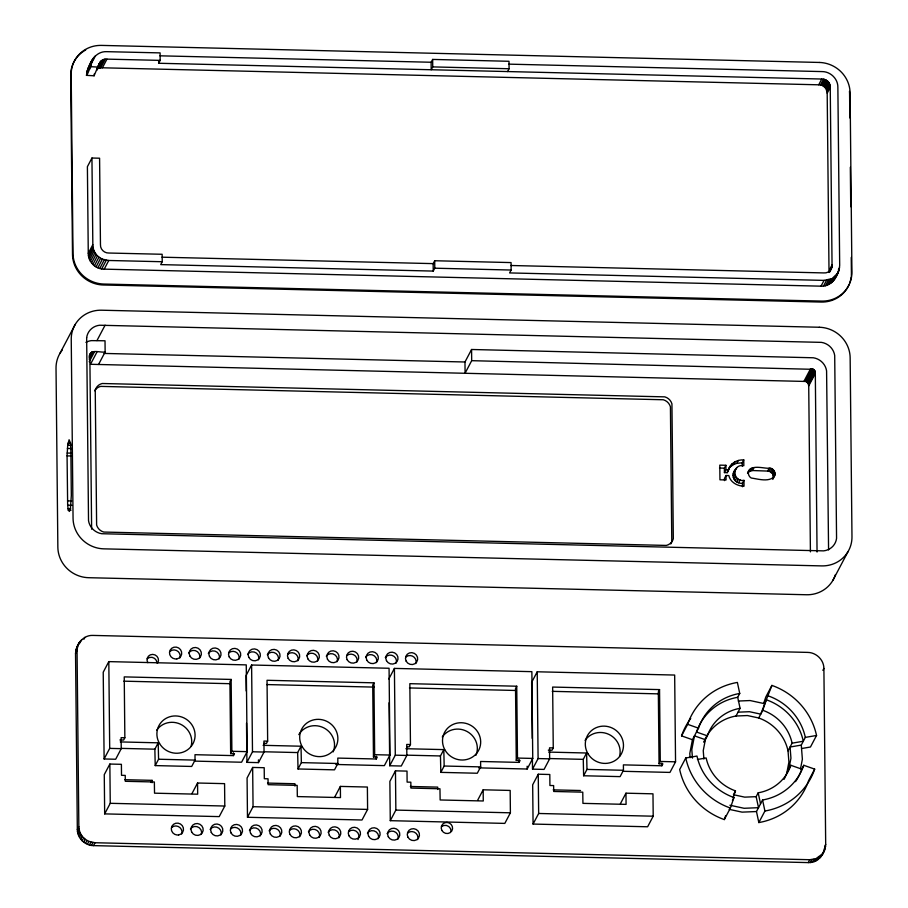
<?xml version="1.0" encoding="UTF-8"?>
<svg xmlns="http://www.w3.org/2000/svg" width="908" height="908" viewBox="0 0 908 908"><rect width="100%" height="100%" fill="white"/><g stroke="black" fill="none" stroke-linecap="round" stroke-linejoin="round"><path stroke-width="1.36" d="M67.067 455.884L67.703 445.204L69.087 439.756L70.404 442.729L70.847 448.711L71.323 495.473L70.495 507.572L69.439 511.465L68.27 510.16L67.657 505.166L67.067 455.884L71.233 455.986M510.932 265.499L823.738 272.922C828.255 273.467 832.523 269.517 832.046 264.932L830.241 87.418C830.559 82.787 826.348 78.769 821.763 79.03L158.662 63.265L160.16 60.382L160.103 52.891L106.622 51.665C94.262 51.132 88.031 65.047 86.464 75.353L94.103 75.784L94.194 74.081M86.464 75.353C90.652 70.472 88.678 62.981 93.887 58.68L90.845 64.445M89.506 69.587C91.969 65.83 90.698 60.666 94.092 57.227M94.103 75.784L97.235 68.316M97.145 70.007C98.529 65.297 100.311 58.237 106.951 59.134L160.16 60.382M75.534 653.578C75.977 644.555 83.105 634.874 92.934 635.418L807.7 652.398C816.19 652.455 823.908 659.855 823.896 668.436L825.69 844.429C825.247 853.463 818.119 863.145 808.29 862.6L93.524 845.62C85.023 845.564 77.305 838.163 77.328 829.583L75.534 653.578C77.997 649.833 76.896 644.68 80.267 641.241M817.052 552.03L815.316 373.426L814.953 371.156L813.341 369.34L471.683 360.68L465.089 373.188L464.975 361.997L471.57 349.489L813.33 357.775A15.379 14.744 27.8 0 1 826.586 370.895L828.573 549.919M837.687 273.24L832.171 278.563L824.067 280.39L509.592 272.922L511.125 270.039L511.056 262.582L434.705 260.744L434.773 268.201L433.241 271.083L160.716 264.614L162.226 261.731L162.146 254.274L108.926 253.026C104.352 253.287 100.141 249.269 100.459 244.638L99.585 158.208L91.946 158.026L87.395 166.675L88.269 253.355C88.042 261.89 95.76 269.279 104.204 269.143L821.025 286.168C832.08 286.837 839.049 275.135 839.684 265.363L837.868 87.361C838.095 78.826 830.389 71.437 821.944 71.584L508.877 64.15M773.332 478.073L772.719 473.817L769.212 471.127L752.46 470.537L749.599 471.218L747.522 473.216C750.644 463.273 763.503 469.027 770.733 468.244C774.172 469.13 776.17 473.409 774.297 476.518C768.758 482.432 758.248 478.981 751.222 478.017C748.612 476.53 747.488 472.954 749.043 470.333M732.279 463.636L728.613 469.141C730.872 462.944 737.341 459.527 743.765 459.902L743.822 465.713C731.791 463.534 732.268 482.205 743.97 480.366L744.027 486.177C737.41 486.177 730.395 482.341 728.806 475.565L726.014 475.508L726.06 479.946L719.953 479.799L719.794 465.134L725.901 465.282L724.38 468.165L724.425 472.614L727.229 472.682L728.171 470.174M727.229 472.682L730.134 466.258M743.97 480.366L742.449 483.26C734.663 484.259 730.021 474.861 735.48 469.288M692.441 739.714L681.556 735.877L687.64 724.323A67.408 64.661 27.8 0 1 737.375 682.43L739.736 693.451A55.853 53.583 27.8 0 0 698.524 728.171L692.441 739.714L689.785 753.492L690.114 757.726M784.024 779.359A44.299 42.494 27.8 0 0 786.805 772.992L788.916 762.062L788.03 750.871L792.094 743.175L803.296 741.246A55.853 53.583 27.8 0 0 766.329 699.773L762.765 710.283L758.713 717.978A44.299 42.494 27.8 0 1 788.03 750.871M788.836 769.144L790.947 758.214L790.062 747.023L801.276 745.093L805.328 737.398L816.542 735.469A67.408 64.661 27.8 0 0 771.913 685.415L765.83 696.958L763.605 703.53M800.515 768.849L802.377 759.202L801.276 745.093M724.3 819.584L730.384 808.041L733.948 797.53A55.853 53.583 27.8 0 1 696.981 756.058L685.767 757.987L679.683 769.53A67.408 64.661 27.8 0 0 724.3 819.584L725.64 815.634M771.913 685.415L760.745 714.131L749.475 711.702L738.045 712.167M733.255 797.428L735.48 790.868A44.299 42.494 27.8 0 1 706.152 757.976L697.435 759.474M823.658 851.364L820.945 856.777M834.645 279.017L839.174 269.687M90.63 63.424L93.002 58.816M91.515 62.368L86.964 71.028M94.387 57.715L95.385 55.797M91.141 64.275L86.6 72.924M100.209 61.914L98.711 64.808L101.594 60.586M97.417 67.362L98.927 64.479M100.856 61.211L97.531 67.555M100.096 63.469L97.054 69.246L102.411 60.064M97.871 68.724L103.296 59.656M98.756 68.316L99.687 68.032L104.238 59.372M99.687 68.032L100.663 67.862L105.203 59.202M100.663 67.862L102.4 67.794L106.951 59.134M88.269 253.355L92.832 244.706L91.946 158.026M88.462 255.795L93.013 247.135L92.832 244.706M88.87 257.713L93.422 249.053L93.013 247.135M89.529 259.575L94.08 250.914L93.422 249.053M90.425 261.334L94.988 252.685L94.08 250.914M91.549 262.979L96.112 254.331L94.988 252.685M92.877 264.478L97.44 255.818L96.112 254.331M94.398 265.794L98.949 257.146L97.44 255.818M96.066 266.918L100.618 258.258L98.949 257.146M97.86 267.826L102.411 259.166L108.756 260.483L162.226 261.731M99.755 268.496L104.307 259.836M101.707 268.916L106.27 260.267M104.204 269.143L108.756 260.483M87.588 69.201L91.492 61.699M59.962 353.348L75.182 324.496M96.952 340.591L105.078 325.2M89.347 355.618C91.22 348.524 100.391 352.985 105.135 351.975L105.022 340.784L91.526 340.625A15.379 14.744 27.8 0 0 85.919 342.361M89.665 355.266L90.982 352.769M89.37 356.208L91.356 352.463M89.12 357.207L91.753 352.202M89.563 357.003L92.196 351.998M89.359 358.115L92.661 351.861M89.188 359.284L93.138 351.771M89.234 361.724L94.511 351.725M97.077 351.782L90.482 364.29L805.839 381.462L808.131 383.221L808.722 385.934L810.413 551.86M98.552 364.483L105.135 351.975M76.692 647.62L79.121 642.921M76.034 649.538L77.555 646.655M80.619 641.661L81.641 639.731M75.648 651.547L77.169 648.653M83.922 639.255L84.932 637.325M194.426 761.108L241.573 762.232L247.146 751.654L246.261 664.883L108.812 661.614L103.228 672.192L104.114 758.963L115.668 759.247L121.241 748.657L121.127 737.659L124.85 737.75L124.237 676.891L231.143 679.434L231.881 751.291L230.655 753.595L234.48 753.685L233.458 755.615L194.993 754.696L195.05 760.11L191.702 766.454L155.223 765.592L154.859 749.179L158.208 742.823L120.31 741.927M104.114 758.963L109.698 748.385L108.812 661.614M197.558 783.014L197.672 794.194L154.53 793.183L154.36 781.992L125.304 781.3L125.236 775.409L121.513 775.319L121.4 764.32L109.857 764.048L104.272 774.626L104.67 813.886L219.225 816.61L224.798 806.032L224.571 783.649L197.558 783.014L191.974 793.592M124.85 737.75L123.636 740.054L119.913 739.963M77.328 829.583L78.848 826.7L77.055 650.695M77.486 831.626L79.007 828.743L78.848 826.7M77.918 833.646L79.439 830.763L79.007 828.743M78.61 835.598L80.131 832.715L79.439 830.763M79.552 837.46L81.073 834.577L80.131 832.715M80.733 839.196L82.253 836.302L81.073 834.577M82.14 840.763L83.661 837.88L82.253 836.302M83.729 842.159L85.25 839.264L83.661 837.88M85.488 843.339L87.009 840.445L85.25 839.264M87.372 844.281L88.893 841.398L95.045 842.737L809.811 859.717L815.94 858.673L822.466 853.895M104.67 813.886L110.254 803.308L109.857 764.048M89.37 844.996L90.891 842.102M91.424 845.439L92.945 842.556M93.524 845.62L95.045 842.737M155.223 765.592L158.571 759.236L158.208 742.823M231.143 679.434L229.928 681.738L230.655 753.595M335.835 764.468L384.368 765.626L389.952 755.047L389.067 668.265L251.607 665.008L246.034 675.586L246.193 690.977M263.104 745.32L301.013 746.217L297.665 752.573L298.017 768.974L334.507 769.848L337.855 763.492L337.799 758.089L376.264 758.997L377.274 757.079L373.46 756.988L374.675 754.684L373.948 682.827L267.031 680.285L267.656 741.144L263.933 741.053L264.046 752.051L258.462 762.629L246.919 762.357L252.492 751.779L251.607 665.008M340.364 786.407L340.477 797.587L297.336 796.577L297.166 785.386L268.098 784.682L268.042 778.803L264.319 778.712L264.205 767.714L252.651 767.442L247.078 778.02L247.475 817.279L362.02 820.003L367.604 809.414L367.377 787.043L340.364 786.407L334.78 796.986M267.656 741.144L266.441 743.448L263.956 743.391M247.475 817.279L253.06 806.701L252.651 767.442M298.017 768.974L301.365 762.629L301.013 746.217M373.948 682.827L372.723 685.131L373.46 756.988M388.828 678.98L394.413 668.401L531.872 671.659L532.746 758.43L527.173 769.019L478.641 767.862M405.91 748.714L443.808 749.611L440.459 755.955L440.823 772.367L477.302 773.241L480.65 766.885L480.593 761.483L519.07 762.391L520.08 760.473L516.266 760.382L517.481 758.067L516.743 686.21L409.837 683.679L410.461 744.537L406.739 744.447L406.841 755.445L401.268 766.023L389.714 765.75L395.298 755.172L394.413 668.401M483.158 789.801L483.272 800.981L440.142 799.971L439.96 788.78L410.904 788.076L410.836 782.197L407.113 782.106L407.011 771.108L395.457 770.835L389.873 781.413L390.281 820.673L504.825 823.397L510.398 812.808L510.171 790.437L483.158 789.801L477.585 800.379M410.461 744.537L409.236 746.841L406.761 746.785M390.281 820.673L395.854 810.095L395.457 770.835M440.823 772.367L444.171 766.023L443.808 749.611M102.4 67.794L818.721 84.807L821.763 79.03M818.721 84.807L820.469 84.955L823.511 79.189M820.469 84.955L821.445 85.17L824.487 79.393M821.445 85.17L822.387 85.5L825.429 79.734M832.046 264.932L829.004 270.709L827.188 93.195L826.087 88.734L823.272 85.954L826.325 80.176M824.112 86.51L827.154 80.744M824.861 87.168L827.903 81.391M825.52 87.917L828.561 82.14M826.087 88.734L829.129 82.957M826.53 89.608L829.572 83.842M826.859 90.539L829.901 84.762M827.063 91.492L830.105 85.715M827.188 93.195L830.241 87.418M516.743 686.21L515.528 688.525L516.266 760.382M622.82 771.289L669.968 772.413L675.552 761.823L674.667 675.053L537.218 671.784L531.634 682.373L532.202 738.352M548.704 752.096L586.613 753.004L583.265 759.349L583.628 775.761L620.107 776.624L623.455 770.279L623.399 764.876L661.864 765.785L662.885 763.866L659.06 763.776L660.275 761.46L659.548 689.603L552.643 687.061L553.256 747.92L549.533 747.84L549.646 758.838L544.062 769.416L532.519 769.144L538.092 758.566L537.218 671.784M625.964 793.183L626.077 804.375L582.936 803.364L582.766 792.173L553.698 791.47L553.642 785.579L549.919 785.499L549.805 774.501L538.251 774.218L532.678 784.807L533.075 824.067L647.62 826.779L653.204 816.201L652.977 793.83L625.964 793.183L620.38 803.773M553.256 747.92L552.041 750.235L548.319 750.144M533.075 824.067L538.66 813.477L538.251 774.218M821.025 286.168L824.067 280.39M828.902 272.411L831.944 266.634M829.265 272.445L831.762 267.576M829.628 271.957L831.456 268.496M724.425 472.614L725.946 469.72L725.901 465.282M823.511 286.065L826.552 280.288M825.463 285.725L828.505 279.959M727.285 472.228L728.295 470.299M726.014 475.508L724.493 478.391L724.516 480.616M827.347 285.146L830.389 279.38M730.758 466.519L733.562 464.544L735.083 461.65M829.129 284.329L832.171 278.563M830.775 283.285L833.816 277.519M838.334 270.096L839.548 267.792M832.261 282.036L835.303 276.27M733.562 464.544L736.831 463.33L738.352 460.447M833.555 280.606L838.549 271.515M733.233 473.874L734.754 470.991M736.66 467.847L733.959 472.183M732.994 475.701L734.515 472.818M733.267 477.551L734.788 474.657M742.279 466.269L742.233 462.785L743.765 459.902M734.039 479.276L735.559 476.394M735.242 480.775L736.763 477.892M736.808 481.944L738.329 479.049M583.628 775.761L586.977 769.416L586.613 753.004M738.624 482.693L740.145 479.81M748.419 472.081L749.94 469.198M749.599 471.218L751.12 468.335M750.973 470.696L752.494 467.802M752.46 470.537L753.981 467.654M803.989 381.235L810.583 368.727M805.351 381.36L811.945 368.852M805.839 381.462L812.433 368.954M806.304 381.621L812.898 369.113M806.747 381.848L813.341 369.34M807.155 382.12L813.75 369.624M807.53 382.45L814.124 369.942M807.859 382.824L814.453 370.316M808.131 383.221L814.726 370.714M808.358 383.664L814.953 371.156M808.517 384.118L815.112 371.61M808.619 384.595L815.214 372.087M808.722 385.934L815.316 373.426M767.725 470.9L769.246 468.017M769.212 471.127L770.733 468.244M770.597 471.717L772.118 468.834M771.8 472.637L773.321 469.754M772.719 473.817L774.24 470.934M659.548 689.603L658.334 691.919L659.06 763.776M773.298 475.179L774.819 472.296M773.514 476.632L775.035 473.749M772.776 479.413L774.853 475.19M704.347 741.632L707.389 735.855A44.299 42.494 27.8 0 1 740.077 708.319L737.716 697.299L739.736 693.451M703.791 742.256A44.299 42.494 27.8 0 1 736.013 716.015L740.077 708.319M832.818 580.473L848.038 551.61M735.48 790.868L733.448 794.716L744.719 797.145L756.148 796.668L758.18 792.82A44.299 42.494 27.8 0 0 790.857 765.296L801.753 769.133L803.784 765.285L814.669 769.121L808.585 780.664A67.408 64.661 27.8 0 1 758.838 822.569L756.477 811.548L762.561 799.993A55.853 53.583 27.8 0 0 803.784 765.285M732.427 800.413L733.948 797.53M822.875 670.365L823.896 668.436M758.838 822.569L764.922 811.014A67.408 64.661 27.8 0 0 814.669 769.121M786.805 772.992L790.857 765.296M816.542 735.469L810.458 747.012L801.73 748.51M808.29 862.6L809.811 859.717M810.379 862.521L811.9 859.626M812.433 862.169L813.954 859.274M814.419 861.556L815.94 858.673M816.292 860.693L817.813 857.81M824.668 846.358L825.69 844.429M818.017 859.592L819.538 856.709M824.055 849.366L825.576 846.472M819.584 858.287L821.104 855.393M824.169 850.399L825.179 848.469M822.103 855.098L824.532 850.399M433.241 271.083L433.161 263.626L434.705 260.744M150.978 782.458L152.124 780.347L124.759 779.688M432.662 59.429L432.73 66.908L431.186 69.734L431.13 62.255L432.662 59.429L509.013 61.29L509.082 68.747L507.538 71.573M90.664 353.121L89.858 356.197L91.629 529.205M78.746 644.124L80.12 642.626M736.831 463.33L742.233 462.785M738.306 701.044L750.099 700.545L764.298 703.621M736.013 716.015L747.443 715.549L758.713 717.978M756.477 811.548L742.063 812.138L729.158 809.346M160.012 55.819L431.13 62.255M162.044 257.191L433.161 263.626M104.091 353.428L464.975 361.997M68.009 443.161L70.779 443.218M67.703 445.204L71.868 445.306M67.374 448.461L71.539 448.563M719.499 468.051L724.38 468.165M67.124 453.047L71.289 453.149M725.946 469.72L728.749 469.788M67.51 500.876L71.675 500.978M67.657 505.166L71.823 505.268M67.986 508.639L70.767 508.707M68.27 510.16L71.04 510.228M123.84 681.17L229.906 683.69M266.646 684.564L374.119 687.106M409.44 687.946L515.506 690.466M552.246 691.34L658.3 693.86M121.173 748.374L154.859 749.179M263.967 751.767L297.665 752.573M406.773 755.161L440.459 755.955M549.567 758.555L583.265 759.349M109.698 748.385L121.241 748.657M231.881 751.291L247.146 751.654M252.492 751.779L264.046 752.051M374.675 754.684L389.952 755.047M395.298 755.172L406.841 755.445M517.481 758.067L532.746 758.43M538.092 758.566L549.646 758.838M660.275 761.46L675.552 761.823M158.571 759.236L195.05 760.11M301.365 762.629L337.855 763.492M444.171 766.023L480.65 766.885M586.977 769.416L623.455 770.279M110.254 803.308L224.798 806.032M253.06 806.701L367.604 809.414M395.854 810.095L510.398 812.808M538.66 813.477L653.204 816.201M432.73 66.908L509.082 68.747M434.773 268.201L511.125 270.039M553.165 789.858L580.518 790.516M267.554 783.082L294.918 783.74L294.941 786.09M410.359 786.464L437.724 787.123L437.735 789.483M91.004 66.693L98.643 67.124M729.896 805.226L744.095 808.29L758.509 807.689L756.148 796.668M687.64 724.323L698.524 728.171M707.389 735.855L696.504 732.018A55.853 53.583 27.8 0 1 737.716 697.299M822.387 85.5L823.272 85.954M100.618 258.258L102.411 259.166M87.009 840.445L88.893 841.398M762.561 799.993L764.922 811.014M758.18 792.82L760.541 803.841M703.904 759.02L703.246 750.632L705.357 739.702L694.472 735.866L691.805 749.645L692.475 758.112M849.831 117.927L849.593 93.967A30.815 29.567 27.8 0 0 849.445 91.368M850.331 167.254L850.739 206.706M851.25 257.441L851.409 272.945A30.815 29.567 27.8 0 1 851.318 275.544M742.449 483.26L742.483 486.745M661.841 762.97L661.864 765.785M532.406 757.942L532.519 769.144M527.139 766.216L527.173 769.019M519.036 759.576L519.07 762.391M471.57 349.489L471.683 360.68M389.078 702.769L389.714 765.75M376.241 756.182L376.264 758.997M258.44 759.883L258.462 762.629M246.522 723.177L246.919 762.357M233.435 752.789L233.458 755.615M158.639 60.768L158.662 63.265M152.124 780.347L152.135 782.696M670.819 543.915A10.045 9.636 27.8 0 0 671.795 541.599L670.422 406.795A10.045 9.636 27.8 0 0 663.305 399.758L100.697 386.388A10.045 9.636 27.8 0 0 94.693 390.781M835.439 574.594A30.815 29.567 27.8 0 1 806.52 594.751L88.7 577.704A30.815 29.567 27.8 0 1 57.851 547.149L56.024 368.171A30.815 29.567 27.8 0 1 62.153 350.159M85.681 49.997A30.815 29.567 27.8 0 0 70.676 75.466L72.504 254.444A30.815 29.567 27.8 0 0 103.353 284.998L821.173 302.058A30.815 29.567 27.8 0 0 849.207 284.306M851.193 276.838A30.815 29.567 27.8 0 1 849.672 283.103M298.811 734.617A19.261 18.478 27.8 0 1 323.713 727.819A19.261 18.478 27.8 0 1 333.157 751.892M156.664 730.214A19.261 18.478 27.8 0 1 180.352 724.153A19.261 18.478 27.8 0 1 191.134 746.206M442.264 737.001A19.261 18.478 27.8 0 1 467.075 731.496A19.261 18.478 27.8 0 1 475.951 755.286M585.058 740.395A19.261 18.478 27.8 0 1 608.746 734.322A19.261 18.478 27.8 0 1 619.54 756.387M405.978 656.915A6.163 5.913 27.8 0 1 415.864 663.532M385.276 657.596A6.163 5.913 27.8 0 1 396.206 663.056M365.618 657.131A6.163 5.913 27.8 0 1 376.548 662.59M346.981 655.508A6.163 5.913 27.8 0 1 356.878 662.125M326.29 656.189A6.163 5.913 27.8 0 1 337.22 661.66M306.62 655.724A6.163 5.913 27.8 0 1 317.55 661.194M287.995 654.112A6.163 5.913 27.8 0 1 297.892 660.729M267.293 654.793A6.163 5.913 27.8 0 1 278.223 660.264M247.634 654.327A6.163 5.913 27.8 0 1 258.564 659.787M228.998 652.716A6.163 5.913 27.8 0 1 238.895 659.322M208.307 653.397A6.163 5.913 27.8 0 1 219.237 658.856M188.637 652.92A6.163 5.913 27.8 0 1 199.567 658.391M170.012 651.308A6.163 5.913 27.8 0 1 179.909 657.925M801.753 769.133A55.853 53.583 27.8 0 1 795.499 781.652M681.556 735.877A67.408 64.661 27.8 0 1 690.727 718.489M730.384 808.041A67.408 64.661 27.8 0 1 685.767 757.987M768.361 695.925A55.853 53.583 27.8 0 1 805.328 737.398M762.765 710.283A44.299 42.494 27.8 0 1 792.094 743.175M441.436 826.723A5.743 5.516 27.8 0 1 451.072 831.172M147.175 658.788A5.777 5.539 27.8 0 1 156.993 662.976M147.834 662.67A5.777 5.539 27.8 0 1 152.703 654.396A5.777 5.539 27.8 0 1 157.754 662.908M407.771 832.954A6.163 5.913 27.8 0 1 417.669 839.571M387.069 833.635A6.163 5.913 27.8 0 1 397.999 839.106M367.411 833.169A6.163 5.913 27.8 0 1 378.341 838.64M348.774 831.558A6.163 5.913 27.8 0 1 357.99 839.548M328.083 832.239A6.163 5.913 27.8 0 1 339.013 837.698M308.414 831.773A6.163 5.913 27.8 0 1 319.344 837.233M289.788 830.15A6.163 5.913 27.8 0 1 299.685 836.767M269.086 830.831A6.163 5.913 27.8 0 1 280.016 836.302M249.428 830.366A6.163 5.913 27.8 0 1 260.358 835.837M230.802 828.754A6.163 5.913 27.8 0 1 240.688 835.36M210.1 829.435A6.163 5.913 27.8 0 1 221.03 834.895M190.43 828.97A6.163 5.913 27.8 0 1 201.36 834.429M171.805 827.347A6.163 5.913 27.8 0 1 181.702 833.964M86.657 337.731L88.519 520.602A15.379 14.744 27.8 0 0 101.775 533.722L823.567 550.872A15.379 14.744 27.8 0 0 836.563 538.365L834.702 355.505A15.379 14.744 27.8 0 0 821.445 342.373L99.642 325.234A15.379 14.744 27.8 0 0 86.657 337.731M95.249 390.213L96.623 525.017A10.045 9.636 27.8 0 0 103.728 532.054L666.347 545.424A10.045 9.636 27.8 0 0 673.316 538.705L671.943 403.912A10.045 9.636 27.8 0 0 664.826 396.864L102.218 383.505A10.045 9.636 27.8 0 0 95.249 390.213M176.867 658.902L175.278 658.97A6.163 5.913 27.8 0 1 170.205 650.037A6.163 5.913 27.8 0 1 180.488 649.606A6.163 5.913 27.8 0 1 176.867 658.902M178.66 834.94L177.071 835.008A6.163 5.913 27.8 0 1 171.998 826.087A6.163 5.913 27.8 0 1 182.281 825.644A6.163 5.913 27.8 0 1 178.66 834.94M819.243 62.448L101.424 45.4A30.815 29.567 27.8 0 0 71.187 74.501L73.003 253.48A30.815 29.567 27.8 0 0 103.853 284.045L821.683 301.093A30.815 29.567 27.8 0 0 851.92 271.98L850.092 93.002A30.815 29.567 27.8 0 0 819.243 62.448M819.3 327.255L101.48 310.207A30.815 29.567 27.8 0 0 71.244 339.308L73.06 518.286A30.815 29.567 27.8 0 0 103.909 548.852L821.74 565.9A30.815 29.567 27.8 0 0 851.976 536.787L850.149 357.809A30.815 29.567 27.8 0 0 819.3 327.255M302.353 746.921A19.261 18.478 27.8 0 0 335.415 747.704A19.261 18.478 27.8 0 0 318.606 719.34A19.261 18.478 27.8 0 0 302.353 746.921M159.547 743.527A19.261 18.478 27.8 0 0 192.621 744.31A19.261 18.478 27.8 0 0 175.8 715.947A19.261 18.478 27.8 0 0 159.547 743.527M445.158 750.314A19.261 18.478 27.8 0 0 478.221 751.098A19.261 18.478 27.8 0 0 461.4 722.734A19.261 18.478 27.8 0 0 445.158 750.314M587.953 753.697A19.261 18.478 27.8 0 0 621.015 754.491A19.261 18.478 27.8 0 0 604.206 726.128A19.261 18.478 27.8 0 0 587.953 753.697M441.912 830.491A5.743 5.516 27.8 0 0 451.775 831.024A5.743 5.516 27.8 0 0 447.02 822.432A5.743 5.516 27.8 0 0 441.912 830.491M406.137 661.126A6.163 5.913 27.8 0 0 416.704 662.023A6.163 5.913 27.8 0 0 411.903 652.659A6.163 5.913 27.8 0 0 406.137 661.126M386.468 660.649A6.163 5.913 27.8 0 0 397.034 661.557A6.163 5.913 27.8 0 0 392.245 652.182A6.163 5.913 27.8 0 0 386.468 660.649M366.809 660.184A6.163 5.913 27.8 0 0 377.376 661.092A6.163 5.913 27.8 0 0 372.575 651.717A6.163 5.913 27.8 0 0 366.809 660.184M347.151 659.719A6.163 5.913 27.8 0 0 357.718 660.627A6.163 5.913 27.8 0 0 352.917 651.252A6.163 5.913 27.8 0 0 347.151 659.719M327.482 659.265A6.163 5.913 27.8 0 0 338.048 660.161A6.163 5.913 27.8 0 0 333.247 650.798A6.163 5.913 27.8 0 0 327.482 659.265M307.812 658.788A6.163 5.913 27.8 0 0 318.379 659.696A6.163 5.913 27.8 0 0 313.589 650.321A6.163 5.913 27.8 0 0 307.812 658.788M288.142 658.334A6.163 5.913 27.8 0 0 298.709 659.242A6.163 5.913 27.8 0 0 293.92 649.867A6.163 5.913 27.8 0 0 288.142 658.334M268.496 657.857A6.163 5.913 27.8 0 0 279.062 658.754A6.163 5.913 27.8 0 0 274.261 649.39A6.163 5.913 27.8 0 0 268.496 657.857M248.826 657.381A6.163 5.913 27.8 0 0 259.393 658.289A6.163 5.913 27.8 0 0 254.592 648.914A6.163 5.913 27.8 0 0 248.826 657.381M229.191 656.87A6.163 5.913 27.8 0 0 239.757 657.778A6.163 5.913 27.8 0 0 234.956 648.403A6.163 5.913 27.8 0 0 229.191 656.87M209.498 656.45A6.163 5.913 27.8 0 0 220.065 657.358A6.163 5.913 27.8 0 0 215.264 647.983A6.163 5.913 27.8 0 0 209.498 656.45M189.851 655.962A6.163 5.913 27.8 0 0 200.418 656.859A6.163 5.913 27.8 0 0 195.617 647.495A6.163 5.913 27.8 0 0 189.851 655.962M407.93 837.165A6.163 5.913 27.8 0 0 418.497 838.061A6.163 5.913 27.8 0 0 413.696 828.698A6.163 5.913 27.8 0 0 407.93 837.165M388.272 836.699A6.163 5.913 27.8 0 0 398.839 837.596A6.163 5.913 27.8 0 0 394.038 828.232A6.163 5.913 27.8 0 0 388.272 836.699M368.603 836.223A6.163 5.913 27.8 0 0 379.169 837.131A6.163 5.913 27.8 0 0 374.368 827.767A6.163 5.913 27.8 0 0 368.603 836.223M348.944 835.757A6.163 5.913 27.8 0 0 359.511 836.665A6.163 5.913 27.8 0 0 354.71 827.29A6.163 5.913 27.8 0 0 348.944 835.757M329.275 835.303A6.163 5.913 27.8 0 0 339.842 836.211A6.163 5.913 27.8 0 0 335.041 826.836A6.163 5.913 27.8 0 0 329.275 835.303M309.605 834.827A6.163 5.913 27.8 0 0 320.172 835.735A6.163 5.913 27.8 0 0 315.382 826.371A6.163 5.913 27.8 0 0 309.605 834.827M289.936 834.373A6.163 5.913 27.8 0 0 300.503 835.281A6.163 5.913 27.8 0 0 295.713 825.917A6.163 5.913 27.8 0 0 289.936 834.373M270.289 833.896A6.163 5.913 27.8 0 0 280.856 834.793A6.163 5.913 27.8 0 0 276.055 825.429A6.163 5.913 27.8 0 0 270.289 833.896M250.619 833.43A6.163 5.913 27.8 0 0 261.186 834.327A6.163 5.913 27.8 0 0 256.397 824.963A6.163 5.913 27.8 0 0 250.619 833.43M230.984 832.908A6.163 5.913 27.8 0 0 241.551 833.816A6.163 5.913 27.8 0 0 236.75 824.441A6.163 5.913 27.8 0 0 230.984 832.908M211.292 832.488A6.163 5.913 27.8 0 0 221.858 833.396A6.163 5.913 27.8 0 0 217.069 824.021A6.163 5.913 27.8 0 0 211.292 832.488M191.645 832A6.163 5.913 27.8 0 0 202.212 832.908A6.163 5.913 27.8 0 0 197.411 823.533A6.163 5.913 27.8 0 0 191.645 832"/></g></svg>
